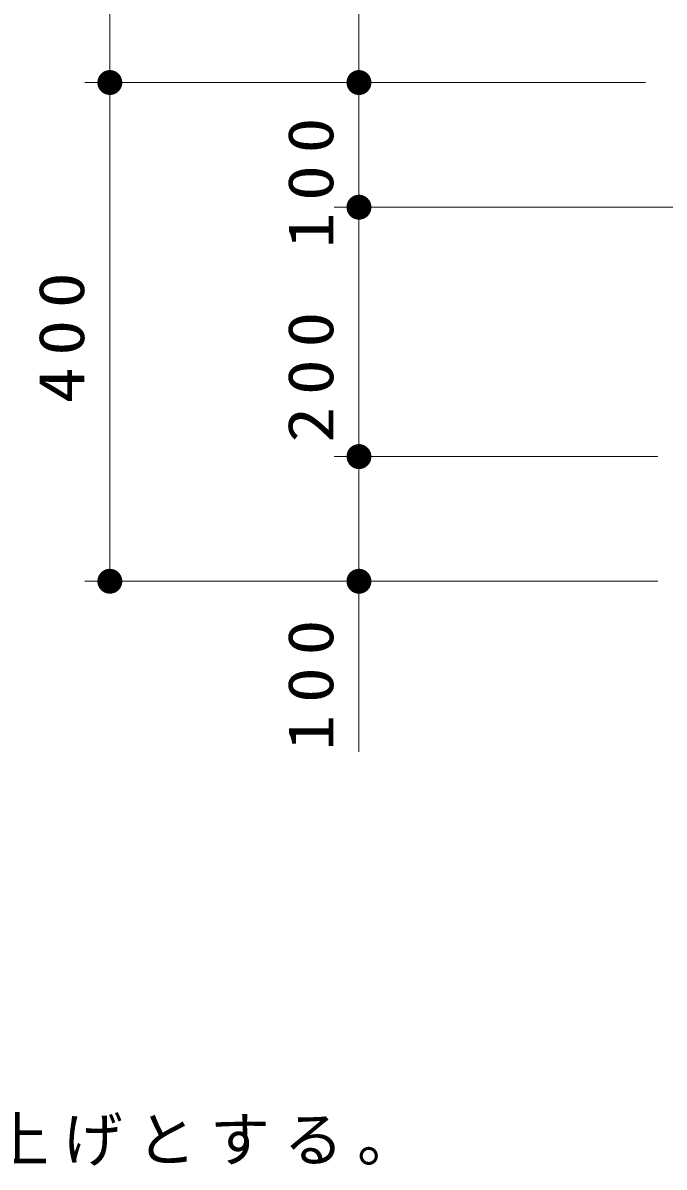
# Model space of a CAD drawing. Units: millimetres on the paper, with parts at other scales. Extents: x -365 to 10, y -38 to 257.
# Drawn here: x -225.82 to -200.08, y 51.03 to 96.91 of the extents above; entities that cross this region are included whole.
import ezdxf

# ---------------------------------------------------------------- set-up
doc = ezdxf.new("R2010")
doc.units = ezdxf.units.MM
doc.layers.add('LY_1', color=7, linetype='Continuous', lineweight=25)
doc.styles.add('ＭＳ ゴシック', font='')
doc.styles.get('ＭＳ ゴシック').set_extended_font_data('MS Gothic')

# ---------------------------------------------------------------- blocks, each defined once
blk = doc.blocks.new('filled_dot')
at = {"color": 0, "linetype": 'Continuous', "lineweight": -2, "const_width": 1.25}
blk.add_lwpolyline([(-0.625, 0, 1), (0.625, 0, 1)], format="xyb", close=True, dxfattribs=at)

msp = doc.modelspace()

# ---------------------------------------------------------------- linework, layer by layer
at = {"layer": 'LY_1', "lineweight": 13}
for p, q in [((-222.332, 94.521), (-222.332, 114.521)), ((-212.332, 94.521), (-212.332, 106.071)), ((-200.832, 94.521), (-223.332, 94.521)), ((-222.332, 74.521), (-222.332, 94.521)), ((-200.832, 94.521), (-213.332, 94.521)), ((-200.832, 94.521), (-213.332, 94.521)), ((-212.332, 89.521), (-212.332, 94.521)), ((-197.832, 89.521), (-213.332, 89.521)), ((-212.332, 79.521), (-212.332, 89.521)), ((-200.332, 79.521), (-213.332, 79.521)), ((-212.332, 67.677), (-212.332, 79.521)), ((-200.332, 74.521), (-223.332, 74.521))]:
    msp.add_line(p, q, dxfattribs=at)

# ---------------------------------------------------------------- block references
at = {"layer": 'LY_1', "lineweight": 13, "xscale": 0.4, "yscale": 0.4}
for p, rotation in [((-222.332, 94.521), 270), ((-212.332, 94.521), 270), ((-212.332, 94.521), 90), ((-212.332, 89.521), 270), ((-212.332, 89.521), 90), ((-212.332, 79.521), 90), ((-212.332, 79.521), 270), ((-222.332, 74.521), 90), ((-212.332, 74.521), 90)]:
    msp.add_blockref('filled_dot', p, dxfattribs=dict(at, rotation=rotation))

# ---------------------------------------------------------------- texts
at = {"layer": 'LY_1', "char_height": 1.833, "attachment_point": 8, "rotation": 90, "style": 'ＭＳ ゴシック'}
for s, insert in [('\\T1.33;\\W1.15;100', (-213.332, 90.729)), ('\\T1.33;\\W1.15;400', (-223.332, 84.521)), ('\\T1.33;\\W1.15;200', (-213.332, 82.942)), ('\\T1.33;\\W1.15;100', (-213.332, 70.594))]:
    msp.add_mtext(s, dxfattribs=dict(at, insert=insert))
at = {"layer": 'LY_1', "insert": (-360.045, 51.026), "char_height": 1.76, "attachment_point": 7, "style": 'ＭＳ ゴシック'}
msp.add_mtext('\\T1.23;木材は、ヒノキ（一等材）とし、カンナ・ペーパーがけの上、木材保護着色塗料（メイプル）塗装仕上げとする。', dxfattribs=at)

doc.saveas('drawing.dxf')
